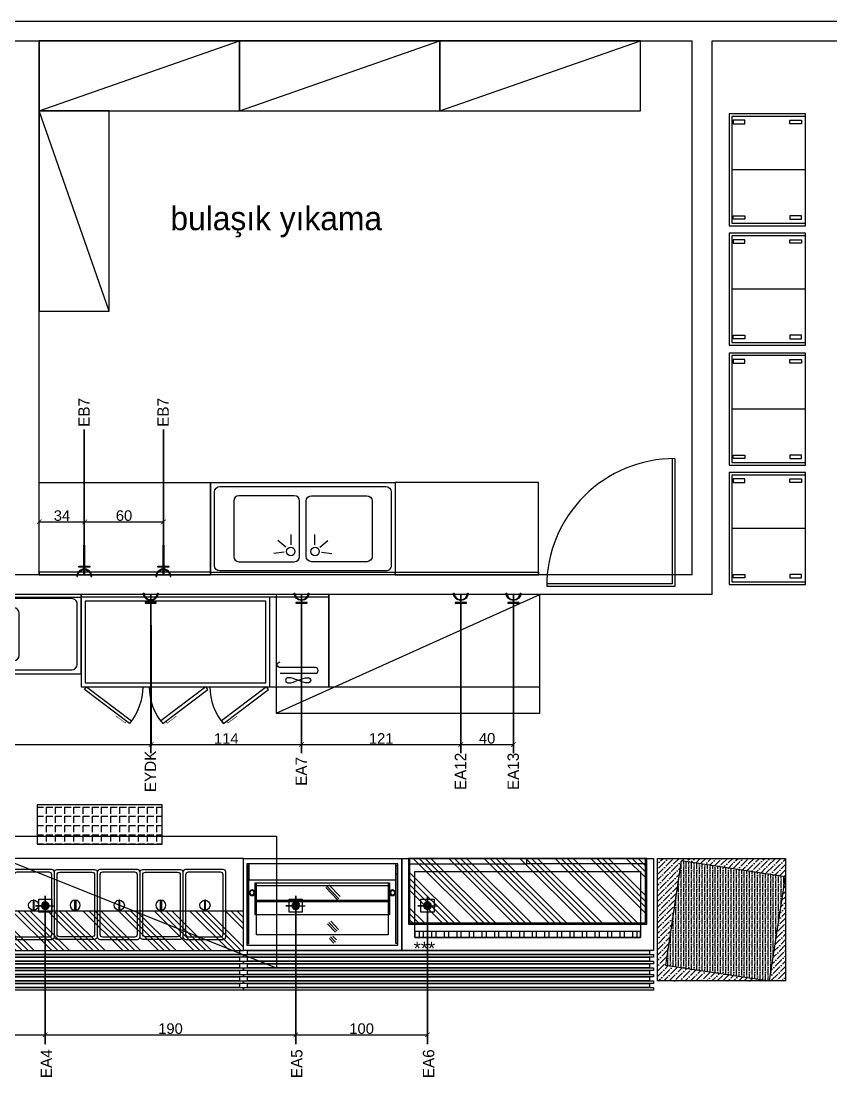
# Model space of a CAD drawing. Header units: inches. Extents: x 5141 to 11968, y 576 to 1427.
# Drawn here: x 8093 to 8708, y 627 to 1427 of the extents above; entities that cross this region are included whole.
import ezdxf
from ezdxf.enums import TextEntityAlignment as Align

# ---------------------------------------------------------------- set-up
doc = ezdxf.new("R2010")
doc.units = ezdxf.units.IN
doc.header["$MEASUREMENT"] = 0
doc.header["$PDMODE"] = 2
doc.header["$PDSIZE"] = 0.1
doc.linetypes.add('DASHED', pattern=[0.75, 0.5, -0.25])
for name, color, linetype in [('-DWG_ANA', 7, 'Continuous'), ('ELEKTRİK', 10, 'Continuous'), ('S2000-002 Çizgi', 7, 'Continuous')]:
    doc.layers.add(name, color=color, linetype=linetype)
doc.layers.add('ELK', color=1, linetype='Continuous', lineweight=35)
doc.styles.get("Standard").update_dxf_attribs({"font": 'arial.ttf'})
doc.styles.add('TAKSİM', font='GOTHIC.TTF', dxfattribs={"height": 20})
doc.dimstyles.new('ISO-25', dxfattribs={"dimtxt": 8, "dimasz": 3.5, "dimexe": 1.25, "dimexo": 0.625, "dimtad": 1, "dimdec": 0, "dimtxsty": 'Standard', "dimblk": 'ARCHTICK', "dimcen": 2.5, "dimadec": 0, "dimazin": 0, "dimtfac": 1, "dimtdec": 0, "dimtmove": 0, "dimatfit": 3, "dimfxl": 1, "dimarcsym": 0})

# ---------------------------------------------------------------- blocks, each defined once
blk = doc.blocks.new('ertye')
at = {"color": 7}
for points in [[(5347.753974707013, 6526.918940392691), (5431.842751222594, 6478.3702626364), (5383.294073466287, 6394.281486120792)], [(5346.783001151885, 6525.237164862384), (5429.190002137157, 6477.659460661178), (5381.61229793601, 6395.252459675935)]]:
    blk.add_lwpolyline(points, dxfattribs=at)
blk.add_arc((5431.842751222594, 6478.3702626364), 97.09735551381138, 150.0000000003027, 240.0000000008983, dxfattribs=at)
blk = doc.blocks.new('A$C40D33657')
at = {"layer": 'S2000-002 Çizgi'}
for p, q in [((46.82687940416236, 40.92907606343806), (55.31795283089923, 49.98193196002967)), ((47.66392208034449, 39.28480811754252), (56.74171308881523, 48.96319973294067)), ((48.78028009070658, 38.44020013142062), (57.656012392913, 47.90316452595607)), ((48.00327181666034, 16.13872970547163), (53.87086948885917, 22.39453665896326)), ((49.03791326527971, 14.70513397053401), (55.36772190388001, 21.453732478446)), ((50.19991779998054, 13.90919255296649), (56.23637468363813, 20.34503070290702)), ((49.52715408745462, 8.078630740383687), (52.3469872180649, 11.08502836538401)), ((50.35963868367253, 6.429503144946921), (54.04599648548719, 10.35975604536588)), ((51.64004864106118, 5.759801034836983), (54.7962438425584, 9.124814962368873))]:
    blk.add_line(p, q, dxfattribs=at)
for points in [[(119.9999965142852, 69.99999773625541), (-3.485714842099696e-06, 69.99999773625541), (-3.485714842099696e-06, -2.263744590891292e-06), (119.9999965142852, -2.263744590891292e-06)], [(2.999996514285158, 65.74999773625541), (117.4999965142852, 65.74999773625541), (117.4999965142852, 4.249997736255409), (2.999996514285158, 4.249997736255409)], [(3.517496514286904, 5.350997736254158), (4.552496514290397, 5.350997736254158), (4.552496514290397, 64.64899773625302), (3.517496514286904, 64.64899773625302)], [(3.517496514286904, 58.04499773625366), (4.552496514290397, 58.04499773625366), (4.552496514290397, 64.64899773625302), (3.517496514286904, 64.64899773625302)], [(4.552496514290397, 65.74999773625541), (115.9474965142799, 65.74999773625541), (115.9474965142799, 53.64249773625352), (4.552496514290397, 53.64249773625352)], [(116.9824965142834, 5.350997736254158), (115.9474965142799, 5.350997736254158), (115.9474965142799, 64.64899773625302), (116.9824965142834, 64.64899773625302)], [(116.9824965142834, 58.04499773625366), (115.9474965142799, 58.04499773625366), (115.9474965142799, 64.64899773625302), (116.9824965142834, 64.64899773625302)], [(9.207496514289232, 27.23595542490875), (111.2584965142669, 27.23595542490875), (111.2584965142669, 51.39149773625331), (9.207496514289232, 51.39149773625331)], [(10.24149651428888, 11.90499773625424), (110.2239965142726, 11.90499773625424), (110.2239965142726, 51.39149773625331), (10.24149651428888, 51.39149773625331)], [(10.24149651428888, 49.18849773625561), (110.2239965142726, 49.18849773625561), (110.2239965142726, 51.39149773625331), (10.24149651428888, 51.39149773625331)], [(10.24149651428888, 37.08099773625372), (110.2239965142726, 37.08099773625372), (110.2239965142726, 38.18249773625439), (10.24149651428888, 38.18249773625439)]]:
    blk.add_lwpolyline(points, close=True, dxfattribs=at)
for centre, radius in [((6.939327039161071, 43.89400101255205), 2.141800327052115), ((6.939327039161071, 43.89400101255205), 1.590503276298477), ((113.5606659894083, 43.89400101255205), 2.141800327052115), ((113.5606659894083, 43.89400101255205), 1.590503276298477)]:
    blk.add_circle(centre, radius, dxfattribs=at)
blk = doc.blocks.new('A$C34855794')
at = {"layer": 'S2000-002 Çizgi'}
h = blk.add_hatch(dxfattribs=at)
h.set_pattern_fill('ANSI34', color=254, style=0)
h.set_pattern_definition([(45, (-3294.433187011942, 406.1700137914959), (-13.47038418160373, 13.47038418160373), []), (45, (-3289.943057011942, 406.1700137914959), (-13.47038418160373, 13.47038418160373), []), (45, (-3285.452927011942, 406.1700137914959), (-13.47038418160373, 13.47038418160373), []), (45, (-3280.962787011942, 406.1700137914959), (-13.47038418160373, 13.47038418160373), [])])
h.paths.add_polyline_path([(185.0000045481943, 27.39445002991852), (6.000004548194283, 27.39445002991852), (6.000004548194283, 76.39445002991852), (185.0000045481943, 76.39445002991852)])
h = blk.add_hatch(dxfattribs=at)
h.set_pattern_fill('ANSI32', color=254, angle=45, style=0)
h.set_pattern_definition([(90, (-10627.52459025909, 2721.570278274296), (-9.525, 1.8e-15), []), (90, (-10624.34958888768, 2724.745279645706), (-9.525, 1.8e-15), [])])
h.paths.add_polyline_path([(181.0000045481938, 20.82672737441317), (11.00000454819383, 20.82672737441317), (11.00000454819383, 16.39445002991852), (181.0000045481938, 16.39445002991852)])
for points in [[(4.548194283415796e-06, 6.394450029918517), (191.0000045481943, 6.394450029918517), (191.0000045481943, 76.39445002991852), (4.548194283415796e-06, 76.39445002991852)], [(186.0000045481943, 26.39445002991852), (5.000004548194738, 26.39445002991852), (5.000004548194738, 76.39445002991852), (186.0000045481943, 76.39445002991852)], [(185.0000045481943, 27.39445002991852), (6.000004548194283, 27.39445002991852), (6.000004548194283, 76.39445002991852), (185.0000045481943, 76.39445002991852)], [(181.0000045481938, 16.39445002991852), (10.00000454819428, 16.39445002991852), (10.00000454819428, 20.82672737441317), (181.0000045481938, 20.82672737441317)]]:
    blk.add_lwpolyline(points, close=True, dxfattribs=at)
at = {"layer": 'S2000-002 Çizgi', "linetype": 'DASHED'}
for points in [[(96.00000454819383, 76.39445002991852), (6.000004548194283, 76.39445002991852), (6.000004548194283, 72.22249759455735), (96.00000454819383, 72.22249759455735)], [(96.00000454819383, 76.39445002991852), (185.0000045481938, 76.39445002991852), (185.0000045481938, 72.22249759455735), (96.00000454819383, 72.22249759455735)]]:
    blk.add_lwpolyline(points, close=True, dxfattribs=at)
at = {"layer": 'S2000-002 Çizgi', "color": 3}
blk.add_lwpolyline([(10.00000454819428, 16.39445002991852), (181.0000045481938, 16.39445002991852), (181.0000045481938, 66.39445002991852), (10.00000454819428, 66.39445002991852)], close=True, dxfattribs=at)
at = {"layer": 'S2000-002 Çizgi'}
blk.add_text('***', height=10, dxfattribs=at).set_placement((165.6604790972856, 3.100971852189105))
blk = doc.blocks.new('A$C4383204F')
at = {"layer": 'S2000-002 Çizgi'}
for points in [[(50.99999766901965, 32.4999976342533), (1.999997669019649, 32.49999763425512, 0.4142135623731128), (-2.330980351e-06, 30.49999763425513), (-2.330980351e-06, 1.999997634253304, 0.4142135623730951), (1.999997669019649, -2.3657466954e-06), (50.99999766901965, -2.3657448764e-06, 0.4142135623730774), (52.99999766901965, 1.999997634255123), (52.99999766901965, 30.49999763425331, 0.4142135623730951)], [(48.99999766901965, 30.4999976342524), (3.999997669021468, 30.49999763425331, 0.4142135623731679), (1.999997669019649, 28.4999976342533), (1.999997669021468, 3.999997634253304, 0.4142135623731362), (3.999997669021468, 1.999997634253304), (48.99999766901965, 1.999997634254214, 0.4142135623730466), (50.99999766901965, 3.999997634254214), (50.99999766901965, 28.4999976342524, 0.4142135623730541)]]:
    blk.add_lwpolyline(points, format="xyb", close=True, dxfattribs=at)
blk.add_lwpolyline([(29.67919339761647, 16.18015940963141), (22.18133488563399, 16.18015940963141), (22.18133488563399, 15.43078995374253), (29.67919339761647, 15.43078995374253)], close=True, dxfattribs=at)
blk.add_circle((25.93026414162523, 15.78015940963178), 3.823091046240757, dxfattribs=at)
blk = doc.blocks.new('A$C1FD55344')
at = {"layer": 'S2000-002 Çizgi'}
h = blk.add_hatch(dxfattribs=at)
h.set_pattern_fill('ANSI34', color=254, style=0)
h.set_pattern_definition([(45, (-7423.185739139358, -591.3718709979676), (-13.47038418160373, 13.47038418160373), []), (45, (-7418.695609139359, -591.3718709979676), (-13.47038418160373, 13.47038418160373), []), (45, (-7414.205479139358, -591.3718709979676), (-13.47038418160373, 13.47038418160373), []), (45, (-7409.715339139356, -591.3718709979676), (-13.47038418160373, 13.47038418160373), [])])
h.paths.add_polyline_path([(2.274097823828924e-06, 29.99999592902896), (200.0000022740969, 29.99999592902896), (200.0000022740978, 59.99999592902896), (2.274097823828924e-06, 59.99999592903077)])
for points in [[(2.274096914334223e-06, 99.99999592902896), (200.0000022740969, 99.99999592902896), (200.0000022740969, 29.99999592902896), (2.274096914334223e-06, 29.99999592902896)], [(2.274096914334223e-06, 59.99999592902896), (200.0000022740969, 59.99999592902896), (200.0000022740969, 29.99999592902896), (2.274096914334223e-06, 29.99999592902896)], [(2.274096914334223e-06, 24.99999592902896), (200.0000022740969, 24.99999592902896), (200.0000022740969, 26.99999592902896), (2.274096914334223e-06, 26.99999592902896)], [(3.000002274096914, 26.99999592902896), (197.0000022740969, 26.99999592902896), (197.0000022740969, 29.99999592902896), (3.000002274096914, 29.99999592902896)], [(3.000002274096914, 21.99999592902896), (197.0000022740969, 21.99999592902896), (197.0000022740969, 24.99999592902896), (3.000002274096914, 24.99999592902896)], [(2.274096914334223e-06, 19.99999592902896), (200.0000022740969, 19.99999592902896), (200.0000022740969, 21.99999592902896), (2.274096914334223e-06, 21.99999592902896)], [(2.274096914334223e-06, 14.99999592902896), (200.0000022740969, 14.99999592902896), (200.0000022740969, 16.99999592902896), (2.274096914334223e-06, 16.99999592902896)], [(3.000002274096914, 16.99999592902896), (197.0000022740969, 16.99999592902896), (197.0000022740969, 19.99999592902896), (3.000002274096914, 19.99999592902896)], [(2.274096914334223e-06, 9.999995929028955), (200.0000022740969, 9.999995929028955), (200.0000022740969, 11.99999592902896), (2.274096914334223e-06, 11.99999592902896)], [(3.000002274096914, 11.99999592902896), (197.0000022740969, 11.99999592902896), (197.0000022740969, 14.99999592902896), (3.000002274096914, 14.99999592902896)], [(3.000002274096914, 11.99999592902896), (197.0000022740969, 11.99999592902896), (197.0000022740969, 14.99999592902896), (3.000002274096914, 14.99999592902896)], [(3.000002274096914, 11.99999592902896), (197.0000022740969, 11.99999592902896), (197.0000022740969, 14.99999592902896), (3.000002274096914, 14.99999592902896)], [(3.000002274096914, 6.999995929028955), (197.0000022740969, 6.999995929028955), (197.0000022740969, 9.999995929028955), (3.000002274096914, 9.999995929028955)], [(3.000002274096914, 6.999995929028955), (197.0000022740969, 6.999995929028955), (197.0000022740969, 9.999995929028955), (3.000002274096914, 9.999995929028955)], [(2.274096914334223e-06, 4.999995929028955), (200.0000022740969, 4.999995929028955), (200.0000022740969, 6.999995929028955), (2.274096914334223e-06, 6.999995929028955)], [(2.274096914334223e-06, -4.070971044711769e-06), (200.0000022740969, -4.070971044711769e-06), (200.0000022740969, 1.999995929028955), (2.274096914334223e-06, 1.999995929028955)], [(3.000002274096914, 1.999995929028955), (197.0000022740969, 1.999995929028955), (197.0000022740969, 4.999995929028955), (3.000002274096914, 4.999995929028955)]]:
    blk.add_lwpolyline(points, close=True, dxfattribs=at)
at = {"layer": 'S2000-002 Çizgi', "extrusion": (0, 0, -1), "zscale": -1, "rotation": 90}
for p in [(-13.50000463984725, 38.49999826000931), (-78.50000463984361, 38.49999826000931), (-143.50000463984, 38.49999826000931)]:
    blk.add_blockref('A$C4383204F', p, dxfattribs=at)
at = {"layer": 'S2000-002 Çizgi', "rotation": 90}
for p in [(78.49999990835386, 38.49999826000931), (143.4999999083502, 38.49999826000931)]:
    blk.add_blockref('A$C4383204F', p, dxfattribs=at)
blk = doc.blocks.new('A$C56906B91')
at = {"layer": 'S2000-002 Çizgi'}
for p, q in [((24.65767612369018, 42.76214201217771), (32.46938916224463, 43.87480981918907)), ((19.51883838196408, 37.28982143643316), (19.51883838196408, 29.39926440631916)), ((23.42749333317625, 38.95289981367842), (29.52518090291233, 33.9449964053283))]:
    blk.add_line(p, q, dxfattribs=at)
for points in [[(0, 57.99999999999635), (100, 57.99999999999635), (100, 59.99999999999635), (0, 59.99999999999635)], [(0, -3.638e-12), (100, -3.638e-12), (100, 59.99999999999635), (0, 59.99999999999635)]]:
    blk.add_lwpolyline(points, close=True, dxfattribs=at)
for points in [[(6.999999999998182, 2.999999999995452), (92.99999999999815, 2.999999999996362, 0.4142135623730919), (96.99999999999818, 6.999999999996362), (97, 52.99999999999635, 0.4142135623731057), (93, 56.99999999999635), (6.999999999998182, 56.99999999999635, 0.4142135623730951), (2.999999999998181, 52.99999999999635), (2.999999999998181, 6.999999999995453, 0.4142135623730844)], [(16.99999999999818, 9.999999999996364), (48.99999999999818, 9.999999999995453, 0.4142135623730951), (52.99999999999818, 13.99999999999545), (52.99999999999818, 45.99999999999545, 0.4142135623730951), (48.99999999999818, 49.99999999999545), (16.99999999999818, 49.99999999999635, 0.4142135623730951), (12.99999999999818, 45.99999999999635), (12.99999999999818, 13.99999999999636, 0.4142135623730951)]]:
    blk.add_lwpolyline(points, format="xyb", close=True, dxfattribs=at)
blk.add_circle((19.71420802235479, 42.25535656033753), 3.187919533039348, dxfattribs=at)
blk = doc.blocks.new('A$C40176E5B')
at = {"layer": 'S2000-002 Çizgi'}
blk.add_line((9.0594512585e-06, 95.8155592684334), (188.0000090594512, 95.8155592684334), dxfattribs=at)
for points in [[(9.0594512585e-06, 27.81555926843339), (9.0594512585e-06, 97.81555926843338), (188.0000090594512, 97.81555926843338), (188.0000090594512, 27.81555926843339)], [(16.43999435845853, 30.84169798389576), (17.89698927767767, 31.01372771721344), (19.59908614592496, 31.46726065050462), (21.46458431352494, 32.10846238377781), (23.41178313079945, 32.84349851704246), (25.35898194807396, 33.57853465030712), (27.22448011567303, 34.2197363835803), (28.92657698392122, 34.67326931687058), (30.38357190314036, 34.84529905018735), (31.52738099860199, 34.67326931687058), (32.34438749536002, 34.2197363835794), (32.8345913934163, 33.57853465030621), (32.99799269276718, 32.84349851704155), (32.8345913934163, 32.1084623837769), (32.34438749536185, 31.46726065050371), (31.5273809986029, 31.01372771721344), (30.38357190314036, 30.84169798389576), (28.92657698392122, 31.01372771721344), (27.22448011567394, 31.46726065050462), (25.35898194807396, 32.10846238377781), (23.41178313079945, 32.84349851704246), (21.46458431352585, 33.57853465030712), (19.59908614592587, 34.2197363835803), (17.89698927767949, 34.67326931687058), (16.43999435845853, 34.84529905018735), (15.29618526299691, 34.67326931687058), (14.47917876623887, 34.2197363835794), (13.98897486818259, 33.57853465030621), (13.82557356883171, 32.84349851704155), (13.98897486818259, 32.1084623837769), (14.47917876623887, 31.46726065050371), (15.29618526299691, 31.01372771721344)], [(79.96333916947968, 2.7700325518e-06), (45.85285887092959, 25.7689304505202), (47.39899453175894, 27.81555926843339), (81.50947483030905, 2.046631587945739)], [(125.9410138445164, 2.7700325518e-06), (91.83053354596632, 25.7689304505202), (93.37666920679565, 27.81555926843339), (127.4871495053457, 2.046631587945739)], [(151.3086897022422, 0.1504844567207328), (185.5376528153065, 25.76182148164935), (184.0009725938107, 27.81555926843339), (149.7720094807464, 2.204222243504773)]]:
    blk.add_lwpolyline(points, close=True, dxfattribs=at)
blk.add_lwpolyline([(45.00000905945126, 95.8155592684334), (45.00000905945126, 27.81555926843339)], dxfattribs=at)
at = {"layer": 'S2000-002 Çizgi', "linetype": 'DASHED'}
blk.add_lwpolyline([(48.00000905945124, 92.81555926843338), (185.0000090594512, 92.81555926843338), (185.0000090594512, 30.81555926843339), (48.00000905945124, 30.81555926843339)], close=True, dxfattribs=at)
at = {"layer": 'S2000-002 Çizgi'}
for points in [[(37.00314268306556, 38.15142353504234), (10.33134426371998, 38.15142353504234, -1), (10.33134426371998, 42.49722752650086)], [(10.33134426371998, 42.49722752650086), (37.00314268306556, 42.49722752650086, 1), (37.00314268306556, 46.84303151795847)]]:
    blk.add_lwpolyline(points, format="xyb", dxfattribs=at)
at = {"layer": 'S2000-002 Çizgi', "const_width": 0.4275000000000001}
for points in [[(77.71892895276049, 1.695553347268287), (76.72261084744059, 0.3767212435823239), (71.08765238601518, 4.633677926809468), (69.64481701635303, 5.723674900475088)], [(123.6966036277972, 1.695553347268287), (122.7002855224773, 0.3767212435823239), (117.0653270610519, 4.633677926809468), (115.6224916913888, 5.723674900475088)], [(153.5608958818757, 1.835665843188508), (154.5511209737287, 0.5122527738249119), (160.2056524734798, 4.743175909878118), (161.6534995343881, 5.826506974128277)]]:
    blk.add_lwpolyline(points, dxfattribs=at)
at = {"layer": 'S2000-002 Çizgi'}
for centre, radius, start, end in [((47.39899453175894, 27.81555926843339), 42.74999999999999, 319.4907873361862, 0), ((93.37666920679565, 27.81555926843339), 42.74999999999999, 319.4907873361862, 0), ((184.0009725938107, 27.81555926843339), 42.74999999999995, 180, 220.2449651663817)]:
    blk.add_arc(centre, radius, start, end, dxfattribs=at)
blk = doc.blocks.new('A$C3D567B93')
at = {"layer": 'S2000-002 Çizgi'}
blk.add_line((42.50002323485865, -2.920727411e-06), (42.50002323485955, 55.9999970792726), dxfattribs=at)
for points in [[(85.00002323485957, 57.9999970792726), (2.32348595546e-05, 57.9999970792726), (2.32348577356e-05, -2.920727411e-06), (85.00002323485957, -2.920727411e-06)], [(83.00002323485954, 55.9999970792726), (2.000023234859554, 55.9999970792726), (2.000023234857735, -2.920727411e-06), (83.00002323485954, -2.920727411e-06)], [(4.970670538498096, 54.84183919878637), (7.639523631138445, 54.84183919878637), (7.639523631138445, 46.17077434958924), (4.970670538498096, 46.17077434958924)], [(80.02937593122101, 54.84183919878637), (77.36052283858065, 54.84183919878637), (77.36052283858065, 46.17077434958924), (80.02937593122101, 46.17077434958924)], [(4.970670538498096, 3.158154959758803), (7.639523631138445, 3.158154959758803), (7.639523631138445, 11.82921980895594), (4.970670538498096, 11.82921980895594)], [(80.02937593122101, 3.158154959758803), (77.36052283858065, 3.158154959758803), (77.36052283858065, 11.82921980895594), (80.02937593122101, 11.82921980895594)]]:
    blk.add_lwpolyline(points, close=True, dxfattribs=at)
blk = doc.blocks.new('A$C1A9A7AE9')
at = {"layer": 'S2000-002 Çizgi'}
for p, q in [((55.84232804395014, 52.76213745676341), (48.0306150053957, 53.87480526377476)), ((57.07251083446408, 48.9528952582641), (50.974823264728, 43.944991849914)), ((82.92749750082021, 48.9528952582641), (89.0251850705563, 43.944991849914)), ((84.15768029133415, 52.76213745676341), (91.96939332988859, 53.87480526377476)), ((60.98116578567624, 47.28981688101885), (60.98116578567624, 39.39925985090486)), ((79.01884254960805, 47.28981688101885), (79.01884254960805, 39.39925985090486))]:
    blk.add_line(p, q, dxfattribs=at)
for points in [[(140.0000041676412, -4.5554188546e-06), (4.1676412366e-06, -4.5554188546e-06), (4.1676412366e-06, 69.99999544458113), (140.0000041676412, 69.99999544458113)], [(140.0000041676412, 67.99999544458113), (4.1676412366e-06, 67.99999544458113), (4.1676412366e-06, 69.99999544458113), (140.0000041676412, 69.99999544458113)]]:
    blk.add_lwpolyline(points, close=True, dxfattribs=at)
for points in [[(133.000004167643, 2.999995444580235), (7.000004167643055, 2.999995444581145, -0.4142135623730919), (3.000004167643055, 6.999995444581145), (3.000004167641236, 62.99999544458114, -0.4142135623731057), (7.000004167641237, 66.99999544458115), (133.000004167643, 66.99999544458115, -0.4142135623730951), (137.000004167643, 62.99999544458114), (137.000004167643, 6.999995444580235, -0.4142135623730844)], [(63.50000416764215, 9.999995444582055), (21.50000416764215, 9.999995444581145, -0.4142135623730951), (17.50000416764214, 13.99999544458114), (17.50000416764214, 55.99999544458114, -0.4142135623730951), (21.50000416764215, 59.99999544458114), (63.50000416764215, 59.99999544458204, -0.4142135623730951), (67.50000416764215, 55.99999544458206), (67.50000416764215, 13.99999544458205, -0.4142135623730951)], [(76.50000416764215, 9.999995444582055), (118.5000041676421, 9.999995444581145, 0.4142135623730951), (122.5000041676421, 13.99999544458114), (122.5000041676421, 55.99999544458114, 0.4142135623730951), (118.5000041676421, 59.99999544458114), (76.50000416764215, 59.99999544458204, 0.4142135623730951), (72.50000416764216, 55.99999544458206), (72.50000416764216, 13.99999544458205, 0.4142135623730951)]]:
    blk.add_lwpolyline(points, format="xyb", close=True, dxfattribs=at)
for centre in [(60.78579614528553, 52.25535200492323), (79.21421218999878, 52.25535200492323)]:
    blk.add_circle(centre, 3.187919533039348, dxfattribs=at)
blk = doc.blocks.new('A$C50025146')
at = {"layer": 'ELEKTRİK'}
for points in [[(16.0258407970905, 9.846670621633166), (16.5885051934838, 9.846670621633166), (16.5885051934838, 1.406704675742731), (16.0258407970905, 1.406704675742731)], [(6.940050297998823e-05, 5.345355450490388), (6.940050297998823e-05, 5.908019846885509), (22.50664525620232, 5.908019846885509), (22.50664525620232, 5.345355450490388)]]:
    blk.add_hatch(color=256, dxfattribs=at).paths.add_polyline_path(points)
h = blk.add_hatch(color=256, dxfattribs=at)
edge = h.paths.add_edge_path()
edge.add_line((23.70435837441619, 11.25333161261187), (23.70435837441619, 10.69066721622039))
edge.add_ellipse((23.70435837441619, 5.626687648689767), major_axis=(3.580774291992597, -3.580774291992606), ratio=0.9999999999999413, start_angle=134.9999999999983, end_angle=314.9999999999983)
edge.add_line((23.70435837441619, 0.5627080811555061), (23.70435837441619, 4.368476402305532e-05))
edge.add_ellipse((23.70435837441619, 5.626687648689767), major_axis=(3.978638102213783, 3.978638102213774), ratio=0.9999999999999128, start_angle=45.0000000000025, end_angle=225.0000000000025, ccw=False)
for points, elevation in [([(16.0258407970905, 1.406704675742731), (16.0258407970905, 9.846670621633166), (16.5885051934838, 9.846670621633166), (16.5885051934838, 1.406704675742731)], 4.791194770819646e-08), ([(6.940050297998823e-05, 5.908019846885509), (22.50664525620232, 5.908019846885509), (22.50664525620232, 5.345355450490388), (6.940050297998823e-05, 5.345355450490388)], 4.794507297291503e-08)]:
    blk.add_lwpolyline(points, close=True, dxfattribs=dict(at, elevation=elevation))
at = {"layer": 'ELEKTRİK', "elevation": 4.798666618537076e-08}
blk.add_lwpolyline([(23.70435837441437, 4.368476402305532e-05), (23.70435837441619, 0.5627080811555061, -0.9999999999999944), (23.70435837441619, 10.69066721622039), (23.70435837441619, 11.25333161261187, 0.9999999999999944)], format="xyb", close=True, dxfattribs=at)
blk = doc.blocks.new('A$C611F6802')
at = {"layer": '-DWG_ANA'}
h = blk.add_hatch(dxfattribs=at)
h.set_pattern_fill('ANSI31', color=1, style=0)
h.set_pattern_definition([(45, (-55670.14020227872, -22065.11067284289), (-0.08838834764831843, 0.08838834764831845), [])])
h.paths.add_polyline_path([(4.423971784401617, 7.700424825947266, 1), (10.13888412773802, 7.700424825947266, 1)])
at = {"layer": '-DWG_ANA', "color": 1}
for p, q in [((7.28142795606982, 7.700424825947266), (7.28142795606982, 15.25836134111159)), ((7.28142795606982, 15.25836134111159), (7.28142795606982, 0)), ((7.28142795606982, 7.629180670555797), (0, 7.629180670555797)), ((7.28142795606982, 7.629180670555797), (14.67722620816494, 7.629180670555797)), ((14.67722620816494, 7.629180670555797), (7.28142795606982, 7.629180670555797))]:
    blk.add_line(p, q, dxfattribs=at)
blk.add_lwpolyline([(2.28142795606982, 2.700424825947266), (12.28142795606982, 2.700424825947266), (12.28142795606982, 12.70042482594727), (2.28142795606982, 12.70042482594727)], close=True, dxfattribs=at)
blk.add_circle((7.28142795606982, 7.700424825947266), 2.857456171668203, dxfattribs=at)
blk = doc.blocks.new('_ArchTick')
at = {"color": 0, "linetype": 'ByBlock', "const_width": 0.15}
blk.add_lwpolyline([(-0.5, -0.5), (0.5, 0.5)], dxfattribs=at)
blk = doc.blocks.new('*D41')
at = {"color": 0, "lineweight": -2, "transparency": 16777216}
for p, q in [((8107.084251561662, 1009.890894509746), (8107.084251561662, 1048.719008703867)), ((8107.084251561662, 1047.469008703867), (8141.528043491213, 1047.469008703867)), ((8141.528043491213, 1030.397470365446), (8141.528043491213, 1048.719008703867))]:
    blk.add_line(p, q, dxfattribs=at)
at = {"layer": 'Defpoints', "color": 0, "transparency": 16777216}
for p in [(8141.528043491213, 1047.469008703867), (8141.528043491213, 1029.772470365446), (8107.084251561662, 1009.265894509746)]:
    blk.add_point(p, dxfattribs=at)
at = {"color": 0, "lineweight": -2, "transparency": 16777216, "xscale": 3.5, "yscale": 3.5, "zscale": 3.5, "rotation": 180}
blk.add_blockref('_ArchTick', (8107.084251561662, 1047.469008703867), dxfattribs=at)
at = {"color": 0, "lineweight": -2, "transparency": 16777216, "xscale": 3.5, "yscale": 3.5, "zscale": 3.5}
blk.add_blockref('_ArchTick', (8141.528043491213, 1047.469008703867), dxfattribs=at)
at = {"color": 0, "transparency": 16777216, "insert": (8124.306147526438, 1052.181321118601), "char_height": 8, "attachment_point": 5}
blk.add_mtext('34', dxfattribs=at)
blk = doc.blocks.new('*D42')
at = {"color": 0, "lineweight": -2, "transparency": 16777216}
for p, q in [((8141.528043491213, 1030.397470365446), (8141.528043491213, 1048.719008703867)), ((8141.528043491213, 1047.469008703867), (8201.246711293015, 1047.469008703867)), ((8201.246711293015, 1007.890894509746), (8201.246711293015, 1048.719008703867))]:
    blk.add_line(p, q, dxfattribs=at)
at = {"layer": 'Defpoints', "color": 0, "transparency": 16777216}
for p in [(8201.246711293015, 1047.469008703867), (8141.528043491213, 1029.772470365446), (8201.246711293015, 1007.265894509746)]:
    blk.add_point(p, dxfattribs=at)
at = {"color": 0, "lineweight": -2, "transparency": 16777216, "xscale": 3.5, "yscale": 3.5, "zscale": 3.5, "rotation": 180}
blk.add_blockref('_ArchTick', (8141.528043491213, 1047.469008703867), dxfattribs=at)
at = {"color": 0, "lineweight": -2, "transparency": 16777216, "xscale": 3.5, "yscale": 3.5, "zscale": 3.5}
blk.add_blockref('_ArchTick', (8201.246711293015, 1047.469008703867), dxfattribs=at)
at = {"color": 0, "transparency": 16777216, "insert": (8171.387377392114, 1052.178592605641), "char_height": 8, "attachment_point": 5}
blk.add_mtext('60', dxfattribs=at)
blk = doc.blocks.new('*D43')
at = {"color": 0, "lineweight": -2, "transparency": 16777216}
for p, q in [((7892.084251561662, 991.6408945097464), (7892.084251561662, 877.3080978170747)), ((8191.920954417168, 969.1343186540471), (8191.920954417168, 877.3080978170747)), ((7892.084251561662, 878.5580978170747), (8191.920954417168, 878.5580978170747))]:
    blk.add_line(p, q, dxfattribs=at)
at = {"layer": 'Defpoints', "color": 0, "transparency": 16777216}
for p in [(7892.084251561662, 992.2658945097464), (8191.920954417168, 969.7593186540471), (8191.920954417168, 878.5580978170747)]:
    blk.add_point(p, dxfattribs=at)
at = {"color": 0, "lineweight": -2, "transparency": 16777216, "xscale": 3.5, "yscale": 3.5, "zscale": 3.5, "rotation": 180}
blk.add_blockref('_ArchTick', (7892.084251561662, 878.5580978170747), dxfattribs=at)
at = {"color": 0, "lineweight": -2, "transparency": 16777216, "xscale": 3.5, "yscale": 3.5, "zscale": 3.5}
blk.add_blockref('_ArchTick', (8191.920954417168, 878.5580978170747), dxfattribs=at)
at = {"color": 0, "transparency": 16777216, "insert": (8042.002602989415, 883.2704102318087), "char_height": 8, "attachment_point": 5}
blk.add_mtext('300', dxfattribs=at)
blk = doc.blocks.new('*D44')
at = {"color": 0, "lineweight": -2, "transparency": 16777216}
for p, q in [((8191.920954417168, 969.1343186540471), (8191.920954417168, 877.3080978170747)), ((8306.050892356774, 969.1343186540471), (8306.050892356774, 877.3080978170747)), ((8191.920954417168, 878.5580978170747), (8306.050892356774, 878.5580978170747))]:
    blk.add_line(p, q, dxfattribs=at)
at = {"layer": 'Defpoints', "color": 0, "transparency": 16777216}
for p in [(8191.920954417168, 969.7593186540471), (8306.050892356774, 969.7593186540471), (8306.050892356774, 878.5580978170747)]:
    blk.add_point(p, dxfattribs=at)
at = {"color": 0, "lineweight": -2, "transparency": 16777216, "xscale": 3.5, "yscale": 3.5, "zscale": 3.5, "rotation": 180}
blk.add_blockref('_ArchTick', (8191.920954417168, 878.5580978170747), dxfattribs=at)
at = {"color": 0, "lineweight": -2, "transparency": 16777216, "xscale": 3.5, "yscale": 3.5, "zscale": 3.5}
blk.add_blockref('_ArchTick', (8306.050892356774, 878.5580978170747), dxfattribs=at)
at = {"color": 0, "transparency": 16777216, "insert": (8248.985923386972, 883.1994688948373), "char_height": 8, "attachment_point": 5}
blk.add_mtext('114', dxfattribs=at)
blk = doc.blocks.new('*D45')
at = {"color": 0, "lineweight": -2, "transparency": 16777216}
for p, q in [((8306.050892356774, 969.1343186540471), (8306.050892356774, 877.3080978170747)), ((8426.85724892812, 969.1343186540471), (8426.85724892812, 877.3080978170747)), ((8306.050892356774, 878.5580978170747), (8426.85724892812, 878.5580978170747))]:
    blk.add_line(p, q, dxfattribs=at)
at = {"layer": 'Defpoints', "color": 0, "transparency": 16777216}
for p in [(8306.050892356774, 969.7593186540471), (8426.85724892812, 969.7593186540471), (8426.85724892812, 878.5580978170747)]:
    blk.add_point(p, dxfattribs=at)
at = {"color": 0, "lineweight": -2, "transparency": 16777216, "xscale": 3.5, "yscale": 3.5, "zscale": 3.5, "rotation": 180}
blk.add_blockref('_ArchTick', (8306.050892356774, 878.5580978170747), dxfattribs=at)
at = {"color": 0, "lineweight": -2, "transparency": 16777216, "xscale": 3.5, "yscale": 3.5, "zscale": 3.5}
blk.add_blockref('_ArchTick', (8426.85724892812, 878.5580978170747), dxfattribs=at)
at = {"color": 0, "transparency": 16777216, "insert": (8366.454070642447, 883.1994688948373), "char_height": 8, "attachment_point": 5}
blk.add_mtext('121', dxfattribs=at)
blk = doc.blocks.new('*D46')
at = {"color": 0, "lineweight": -2, "transparency": 16777216}
for p, q in [((8426.85724892812, 969.1343186540471), (8426.85724892812, 877.3080978170747)), ((8466.85724892812, 969.1343186540471), (8466.85724892812, 877.3080978170747)), ((8426.85724892812, 878.5580978170747), (8466.85724892812, 878.5580978170747))]:
    blk.add_line(p, q, dxfattribs=at)
at = {"layer": 'Defpoints', "color": 0, "transparency": 16777216}
for p in [(8426.85724892812, 969.7593186540471), (8466.85724892812, 969.7593186540471), (8466.85724892812, 878.5580978170747)]:
    blk.add_point(p, dxfattribs=at)
at = {"color": 0, "lineweight": -2, "transparency": 16777216, "xscale": 3.5, "yscale": 3.5, "zscale": 3.5, "rotation": 180}
blk.add_blockref('_ArchTick', (8426.85724892812, 878.5580978170747), dxfattribs=at)
at = {"color": 0, "lineweight": -2, "transparency": 16777216, "xscale": 3.5, "yscale": 3.5, "zscale": 3.5}
blk.add_blockref('_ArchTick', (8466.85724892812, 878.5580978170747), dxfattribs=at)
at = {"color": 0, "transparency": 16777216, "insert": (8446.85724892812, 883.2676817188482), "char_height": 8, "attachment_point": 5}
blk.add_mtext('40', dxfattribs=at)
blk = doc.blocks.new('*D50')
at = {"color": 0, "lineweight": -2, "transparency": 16777216}
for p, q in [((8021.646087269752, 652.0325445253766), (8021.646087269752, 659.6115623224559)), ((8021.646087269752, 658.3615623224559), (8111.646087269752, 658.3615623224559)), ((8111.646087269752, 659.4865623224559), (8111.646087269752, 657.1115623224559))]:
    blk.add_line(p, q, dxfattribs=at)
at = {"layer": 'Defpoints', "color": 0, "transparency": 16777216}
for p in [(8111.646087269752, 660.1115623224559), (8111.646087269752, 658.3615623224559), (8021.646087269752, 651.4075445253766)]:
    blk.add_point(p, dxfattribs=at)
at = {"color": 0, "lineweight": -2, "transparency": 16777216, "xscale": 3.5, "yscale": 3.5, "zscale": 3.5, "rotation": 180}
blk.add_blockref('_ArchTick', (8021.646087269752, 658.3615623224559), dxfattribs=at)
at = {"color": 0, "lineweight": -2, "transparency": 16777216, "xscale": 3.5, "yscale": 3.5, "zscale": 3.5}
blk.add_blockref('_ArchTick', (8111.646087269752, 658.3615623224559), dxfattribs=at)
at = {"color": 0, "transparency": 16777216, "insert": (8066.646087269752, 663.0711462242294), "char_height": 8, "attachment_point": 5}
blk.add_mtext('90', dxfattribs=at)
blk = doc.blocks.new('*D51')
at = {"color": 0, "lineweight": -2, "transparency": 16777216}
for p, q in [((8111.646087269752, 659.4865623224559), (8111.646087269752, 657.1115623224559)), ((8111.646087269752, 658.3615623224559), (8301.646087269752, 658.3615623224559)), ((8301.646087269752, 652.0325445253766), (8301.646087269752, 659.6115623224559))]:
    blk.add_line(p, q, dxfattribs=at)
at = {"layer": 'Defpoints', "color": 0, "transparency": 16777216}
for p in [(8111.646087269752, 660.1115623224559), (8301.646087269752, 658.3615623224559), (8301.646087269752, 651.4075445253766)]:
    blk.add_point(p, dxfattribs=at)
at = {"color": 0, "lineweight": -2, "transparency": 16777216, "xscale": 3.5, "yscale": 3.5, "zscale": 3.5, "rotation": 180}
blk.add_blockref('_ArchTick', (8111.646087269752, 658.3615623224559), dxfattribs=at)
at = {"color": 0, "lineweight": -2, "transparency": 16777216, "xscale": 3.5, "yscale": 3.5, "zscale": 3.5}
blk.add_blockref('_ArchTick', (8301.646087269752, 658.3615623224559), dxfattribs=at)
at = {"color": 0, "transparency": 16777216, "insert": (8206.646087269752, 663.0711462242294), "char_height": 8, "attachment_point": 5}
blk.add_mtext('190', dxfattribs=at)
blk = doc.blocks.new('*D52')
at = {"color": 0, "lineweight": -2, "transparency": 16777216}
for p, q in [((8301.646087269752, 652.0325445253766), (8301.646087269752, 659.6115623224559)), ((8301.646087269752, 658.3615623224559), (8401.646087269752, 658.3615623224559)), ((8401.646087269752, 652.0325445253766), (8401.646087269752, 659.6115623224559))]:
    blk.add_line(p, q, dxfattribs=at)
at = {"layer": 'Defpoints', "color": 0, "transparency": 16777216}
for p in [(8401.646087269752, 658.3615623224559), (8301.646087269752, 651.4075445253766), (8401.646087269752, 651.4075445253766)]:
    blk.add_point(p, dxfattribs=at)
at = {"color": 0, "lineweight": -2, "transparency": 16777216, "xscale": 3.5, "yscale": 3.5, "zscale": 3.5, "rotation": 180}
blk.add_blockref('_ArchTick', (8301.646087269752, 658.3615623224559), dxfattribs=at)
at = {"color": 0, "lineweight": -2, "transparency": 16777216, "xscale": 3.5, "yscale": 3.5, "zscale": 3.5}
blk.add_blockref('_ArchTick', (8401.646087269752, 658.3615623224559), dxfattribs=at)
at = {"color": 0, "transparency": 16777216, "insert": (8351.646087269752, 663.0711462242294), "char_height": 8, "attachment_point": 5}
blk.add_mtext('100', dxfattribs=at)

msp = doc.modelspace()

# ---------------------------------------------------------------- hatches: boundary and pattern name
h = msp.add_hatch()
h.set_pattern_fill('ANGLE', color=256, angle=270.0000000000001)
h.set_pattern_definition([(270, (2999.181488126839, 3129.213543230177), (6.985, 1.297690322819841e-14), [5.079999999999997, -1.904999999999999]), (360, (2999.181488126839, 3129.213543230177), (-1.21997471109608e-14, 6.985), [5.079999999999996, -1.904999999999999])])
h.paths.add_polyline_path([(8105.435368385081, 832.9158505644664), (8105.435368385081, 802.9158505644664), (8200.435368385082, 802.9158505644664), (8200.435368385082, 832.9158505644664)])
h = msp.add_hatch()
h.set_pattern_fill('ANSI36', color=256, scale=23)
h.set_pattern_definition([(45, (2473.953306717111, 0), (1.524698996933493, 5.590562988756142), [7.1875, -1.4375, 0, -1.4375])])
h.paths.add_polyline_path([(8594.045871404118, 790.2931262996876), (8673.146564515982, 778.3315064562044), (8673.146564515982, 792.2658945097464), (8576.08425156166, 792.2658945097464), (8576.08425156166, 699.2308133448964), (8661.184944673514, 699.2308133448964), (8582.084251561662, 711.1924331883297)])
h.paths.add_polyline_path([(8673.146564515982, 778.3315064562042), (8661.184944673514, 699.2308133448964), (8673.146564515982, 699.2308133448964)], flags=17)
h = msp.add_hatch()
h.set_pattern_fill('ANSI36', color=256, scale=16, angle=45)
h.set_pattern_definition([(90, (2473.953306717111, 0), (-2, 3.5), [5, -1, 0, -1])])
h.paths.add_polyline_path([(8673.146564515982, 778.3315064562044), (8594.045871404118, 790.2931262996876), (8582.084251561662, 711.1924331883297), (8661.184944673514, 699.2308133448964)])

# ---------------------------------------------------------------- linework, layer by layer
for p, q in [((8042.084251561662, 1427.265894509746), (9537.494180645277, 1427.265894509746)), ((8057.084251561662, 1412.265894509746), (8602.494180645277, 1412.265894509746)), ((8107.084251561662, 1007.265894509746), (8107.084251561662, 1412.265894509746)), ((8107.084251561662, 1359.265894509746), (8259.084251561662, 1412.265894509746)), ((8259.084251561662, 1359.265894509746), (8411.084251561662, 1412.265894509746)), ((8411.084251561662, 1359.265894509746), (8563.084251561662, 1412.265894509746)), ((8602.494180645277, 1007.265894509746), (8602.494180645277, 1412.265894509746)), ((8617.494180645277, 992.2658945097464), (8617.494180645277, 1412.265894509746)), ((8617.494180645277, 1412.265894509746), (9167.494180645277, 1412.265894509746)), ((8160.084251561662, 1207.265894509746), (8107.084251561662, 1359.265894509746)), ((8160.084251561662, 1207.265894509746), (8107.084251561662, 1359.265894509746)), ((8602.494180645277, 1007.265894509746), (8057.084251561662, 1007.265894509746)), ((8617.494180645277, 992.2658945097464), (7892.084251561662, 992.2658945097464)), ((8286.85724892812, 902.2658945097464), (8486.85724892812, 992.2658945097464)), ((8287.084251561662, 708.9955650492357), (8037.084251561662, 808.9955650492357))]:
    msp.add_line(p, q)
for points in [[(8107.084251561662, 1359.265894509746), (8259.084251561662, 1359.265894509746), (8259.084251561662, 1412.265894509746), (8107.084251561662, 1412.265894509746)], [(8259.084251561662, 1359.265894509746), (8411.084251561662, 1359.265894509746), (8411.084251561662, 1412.265894509746), (8259.084251561662, 1412.265894509746)], [(8411.084251561662, 1359.265894509746), (8563.084251561662, 1359.265894509746), (8563.084251561662, 1412.265894509746), (8411.084251561662, 1412.265894509746)], [(8160.084251561662, 1207.265894509746), (8160.084251561662, 1359.265894509746), (8107.084251561662, 1359.265894509746), (8107.084251561662, 1207.265894509746)], [(8160.084251561662, 1207.265894509746), (8160.084251561662, 1359.265894509746), (8107.084251561662, 1359.265894509746), (8107.084251561662, 1207.265894509746)], [(8237.084251561662, 1007.265894509746), (8107.084251561662, 1007.265894509746), (8107.084251561662, 1077.265894509746), (8237.084251561662, 1077.265894509746)], [(8237.084251561662, 1009.265894509746), (8107.084251561662, 1009.265894509746), (8107.084251561662, 1007.265894509746), (8237.084251561662, 1007.265894509746)], [(8377.084251561662, 1009.265894509746), (8485.759241962607, 1009.265894509746), (8485.759241962607, 1007.265894509746), (8377.084251561662, 1007.265894509746)], [(8377.084251561662, 1009.265894509747), (8485.759241962607, 1009.265894509747), (8485.759241962607, 1007.265894509747), (8377.084251561662, 1007.265894509747)], [(8286.85724892812, 902.2658945097464), (8486.85724892812, 902.2658945097464), (8486.85724892812, 992.2658945097464), (8286.85724892812, 992.2658945097464)], [(8326.857248928121, 922.2658945097464), (8486.85724892812, 922.2658945097464), (8486.85724892812, 992.2658945097464), (8326.857248928121, 992.2658945097464)], [(8200.435368385082, 802.9158505644664), (8200.435368385082, 832.9158505644664), (8105.435368385081, 832.9158505644664), (8105.435368385081, 802.9158505644664)], [(8287.084251561662, 708.9955650492357), (8037.084251561662, 708.9955650492357), (8037.084251561662, 808.9955650492357), (8287.084251561662, 808.9955650492357)], [(8576.08425156166, 792.2658945097464), (8673.146564515982, 792.2658945097464), (8673.146564515982, 699.2308133448964), (8576.08425156166, 699.2308133448964)], [(8673.146564515982, 778.3315064562044), (8594.045871404118, 790.2931262996876), (8582.084251561662, 711.1924331883297), (8661.184944673514, 699.2308133448964)]]:
    msp.add_lwpolyline(points, close=True)
at = {"layer": 'ELK', "color": 1}
for p, q in [((8141.246711293044, 1117.462616747645), (8141.246711293015, 1029.772470365446)), ((8201.246711293044, 1117.462616747645), (8201.246711293015, 1029.772470365446)), ((8191.639622219, 872.0691722718475), (8191.639622218971, 969.7593186540471)), ((8306.050892356803, 872.0691722718475), (8306.050892356774, 969.7593186540471)), ((8426.857248928149, 872.0691722718475), (8426.85724892812, 969.7593186540471)), ((8466.857248928149, 872.0691722718475), (8466.85724892812, 969.7593186540471)), ((8111.646087269752, 651.4075445253766), (8111.646087269752, 756.3589407517939)), ((8301.646087269752, 651.4075445253766), (8301.646087269752, 756.3589407517939)), ((8401.646087269752, 651.4075445253766), (8401.646087269752, 756.3589407517939))]:
    msp.add_line(p, q, dxfattribs=at)
at = {"layer": 'S2000-002 Çizgi'}
for points in [[(8377.084251561662, 1007.265894509746), (8485.759241962607, 1007.265894509746), (8485.759241962607, 1077.265894509746), (8377.084251561662, 1077.265894509746)], [(8570.084251561662, 719.2658945097464), (8265.08425156166, 719.2658945097464), (8265.08425156166, 722.2658945097464), (8570.084251561662, 722.2658945097464)], [(8573.084251561662, 717.2658945097464), (8262.08425156166, 717.2658945097464), (8262.08425156166, 719.2658945097464), (8573.084251561662, 719.2658945097464)], [(8573.084251561662, 712.2658945097464), (8262.08425156166, 712.2658945097464), (8262.08425156166, 714.2658945097464), (8573.084251561662, 714.2658945097464)], [(8570.084251561662, 714.2658945097464), (8265.08425156166, 714.2658945097464), (8265.08425156166, 717.2658945097464), (8570.084251561662, 717.2658945097464)], [(8573.084251561662, 707.2658945097464), (8262.08425156166, 707.2658945097464), (8262.08425156166, 709.2658945097464), (8573.084251561662, 709.2658945097464)], [(8570.084251561662, 709.2658945097464), (8265.08425156166, 709.2658945097464), (8265.08425156166, 712.2658945097464), (8570.084251561662, 712.2658945097464)], [(8570.084251561662, 704.2658945097464), (8265.08425156166, 704.2658945097464), (8265.08425156166, 707.2658945097464), (8570.084251561662, 707.2658945097464)], [(8570.084251561662, 704.2658945097464), (8265.08425156166, 704.2658945097464), (8265.08425156166, 707.2658945097464), (8570.084251561662, 707.2658945097464)], [(8570.084251561662, 704.2658945097464), (8265.08425156166, 704.2658945097464), (8265.08425156166, 707.2658945097464), (8570.084251561662, 707.2658945097464)], [(8573.084251561662, 702.2658945097464), (8262.08425156166, 702.2658945097464), (8262.08425156166, 704.2658945097464), (8573.084251561662, 704.2658945097464)], [(8573.084251561662, 697.2658945097464), (8262.08425156166, 697.2658945097464), (8262.08425156166, 699.2658945097464), (8573.084251561662, 699.2658945097464)], [(8570.084251561662, 699.2658945097464), (8265.08425156166, 699.2658945097464), (8265.08425156166, 702.2658945097464), (8570.084251561662, 702.2658945097464)], [(8570.084251561662, 699.2658945097464), (8265.08425156166, 699.2658945097464), (8265.08425156166, 702.2658945097464), (8570.084251561662, 702.2658945097464)], [(8570.084251561662, 694.2658945097464), (8265.08425156166, 694.2658945097464), (8265.08425156166, 697.2658945097464), (8570.084251561662, 697.2658945097464)], [(8573.084251561662, 692.2658945097464), (8262.08425156166, 692.2658945097464), (8262.08425156166, 694.2658945097464), (8573.084251561662, 694.2658945097464)]]:
    msp.add_lwpolyline(points, close=True, dxfattribs=at)

# ---------------------------------------------------------------- block references
at = {"layer": '-DWG_ANA', "color": 0, "xscale": -1}
for p in [(8118.927515225821, 748.6585159258466), (8308.927515225821, 748.6585159258466), (8408.927515225821, 748.6585159258466)]:
    msp.add_blockref('A$C611F6802', p, dxfattribs=at)
at = {"rotation": 300.0001289726322}
msp.add_blockref('ertye', (262.7818505753539, 2463.313881548855), dxfattribs=at)
at = {"xscale": -1}
for name, p in [('A$C1FD55344', (8262.08425383576, 692.2658985807175)), ('A$C40D33657', (8382.084248075947, 722.265896773491)), ('A$C34855794', (8573.084256109856, 715.8714444798279))]:
    msp.add_blockref(name, p, dxfattribs=at)
at = {"layer": 'ELEKTRİK', "rotation": 270}
for p in [(8135.620023644327, 1029.772539765949, -4.794507297291503e-08), (8195.620023644327, 1029.772539765949, -4.794507297291503e-08)]:
    msp.add_blockref('A$C50025146', p, dxfattribs=at)
at = {"layer": 'ELEKTRİK', "xscale": -1, "rotation": 270}
for p in [(8186.012934570283, 969.7592492535441, -4.794507297291503e-08), (8300.424204708086, 969.7592492535441, -4.794507297291503e-08), (8421.230561279432, 969.7592492535441, -4.794507297291503e-08), (8461.230561279432, 969.7592492535441, -4.794507297291503e-08)]:
    msp.add_blockref('A$C50025146', p, dxfattribs=at)
at = {"layer": 'S2000-002 Çizgi'}
for name, p, rotation in [('A$C3D567B93', (8688.407309638133, 1272.005251637801), 90), ('A$C3D567B93', (8688.407309638133, 1181.439179706339), 90), ('A$C3D567B93', (8688.407309638133, 1090.529309103795), 90), ('A$C3D567B93', (8688.407309638133, 999.9632371723326), 90), ('A$C1A9A7AE9', (8377.084255729304, 1077.265889954328), 180)]:
    msp.add_blockref(name, p, dxfattribs=dict(at, rotation=rotation))
msp.add_blockref('A$C56906B91', (8038.85724892812, 932.2658945097503), dxfattribs=at)
at = {"layer": 'S2000-002 Çizgi', "xscale": -1}
msp.add_blockref('A$C40176E5B', (8326.857257987573, 894.450335241313), dxfattribs=at)

# ---------------------------------------------------------------- texts
at = {"style": 'TAKSİM'}
msp.add_text('bulaşık yıkama', height=18, dxfattribs=at).set_placement((8206.580599063604, 1268.700775405671))
at = {"layer": 'ELK', "color": 1, "style": 'TAKSİM'}
for s, p in [('EB7', (8145.340145027511, 1130.51146363311)), ('EB7', (8205.34014502751, 1130.51146363311)), ('EYDK', (8195.733055953466, 858.1980276297545)), ('EA7', (8310.14432609127, 858.1980276297545)), ('EA12', (8430.950682662615, 858.1980276297545)), ('EA13', (8470.950682662615, 858.1980276297545))]:
    msp.add_text(s, height=8.64, rotation=90, dxfattribs=at).set_placement(p, align=Align.CENTER)
for s, p in [('EA4', (8116.729876512009, 625.5564863182764)), ('EA5', (8306.729876512009, 625.5564863182764)), ('EA6', (8406.729876512009, 625.5564863182764))]:
    msp.add_text(s, height=8.64, rotation=90, dxfattribs=at).set_placement(p)

# ---------------------------------------------------------------- dimensions: what is measured, and where the dimension line sits
for base, p1, p2, picture, middle in [((8141.528043491213, 1047.469008703867), (8107.084251561662, 1009.265894509746), (8141.528043491213, 1029.772470365446), '*D41', (8124.306147526438, 1052.181321118601)), ((8191.920954417168, 878.5580978170747), (7892.084251561662, 992.2658945097464), (8191.920954417168, 969.7593186540471), '*D43', (8042.002602989415, 883.2704102318087))]:
    dim = msp.add_linear_dim(base=base, p1=p1, p2=p2, dimstyle='ISO-25')
    dim.commit()
    dim.dimension.update_dxf_attribs({"geometry": picture, "text_midpoint": middle})
for base, p1, p2, picture, middle in [((8201.246711293015, 1047.469008703867), (8141.528043491213, 1029.772470365446), (8201.246711293015, 1007.265894509746), '*D42', (8171.387377392114, 1052.178592605641)), ((8306.050892356774, 878.5580978170747), (8191.920954417168, 969.7593186540471), (8306.050892356774, 969.7593186540471), '*D44', (8248.985923386972, 883.1994688948373)), ((8426.85724892812, 878.5580978170747), (8306.050892356774, 969.7593186540471), (8426.85724892812, 969.7593186540471), '*D45', (8366.454070642447, 883.1994688948373)), ((8466.85724892812, 878.5580978170747), (8426.85724892812, 969.7593186540471), (8466.85724892812, 969.7593186540471), '*D46', (8446.85724892812, 883.2676817188482)), ((8111.646087269752, 658.3615623224559), (8021.646087269752, 651.4075445253766), (8111.646087269752, 660.1115623224559), '*D50', (8066.646087269752, 663.0711462242294)), ((8301.646087269752, 658.3615623224559), (8111.646087269752, 660.1115623224559), (8301.646087269752, 651.4075445253766), '*D51', (8206.646087269752, 663.0711462242294)), ((8401.646087269752, 658.3615623224559), (8301.646087269752, 651.4075445253766), (8401.646087269752, 651.4075445253766), '*D52', (8351.646087269752, 663.0711462242294))]:
    dim = msp.add_linear_dim(base=base, p1=p1, p2=p2, dimstyle='ISO-25', override={"dimtmove": 1})
    dim.commit()
    dim.dimension.update_dxf_attribs({"geometry": picture, "text_midpoint": middle})

doc.saveas('drawing.dxf')
